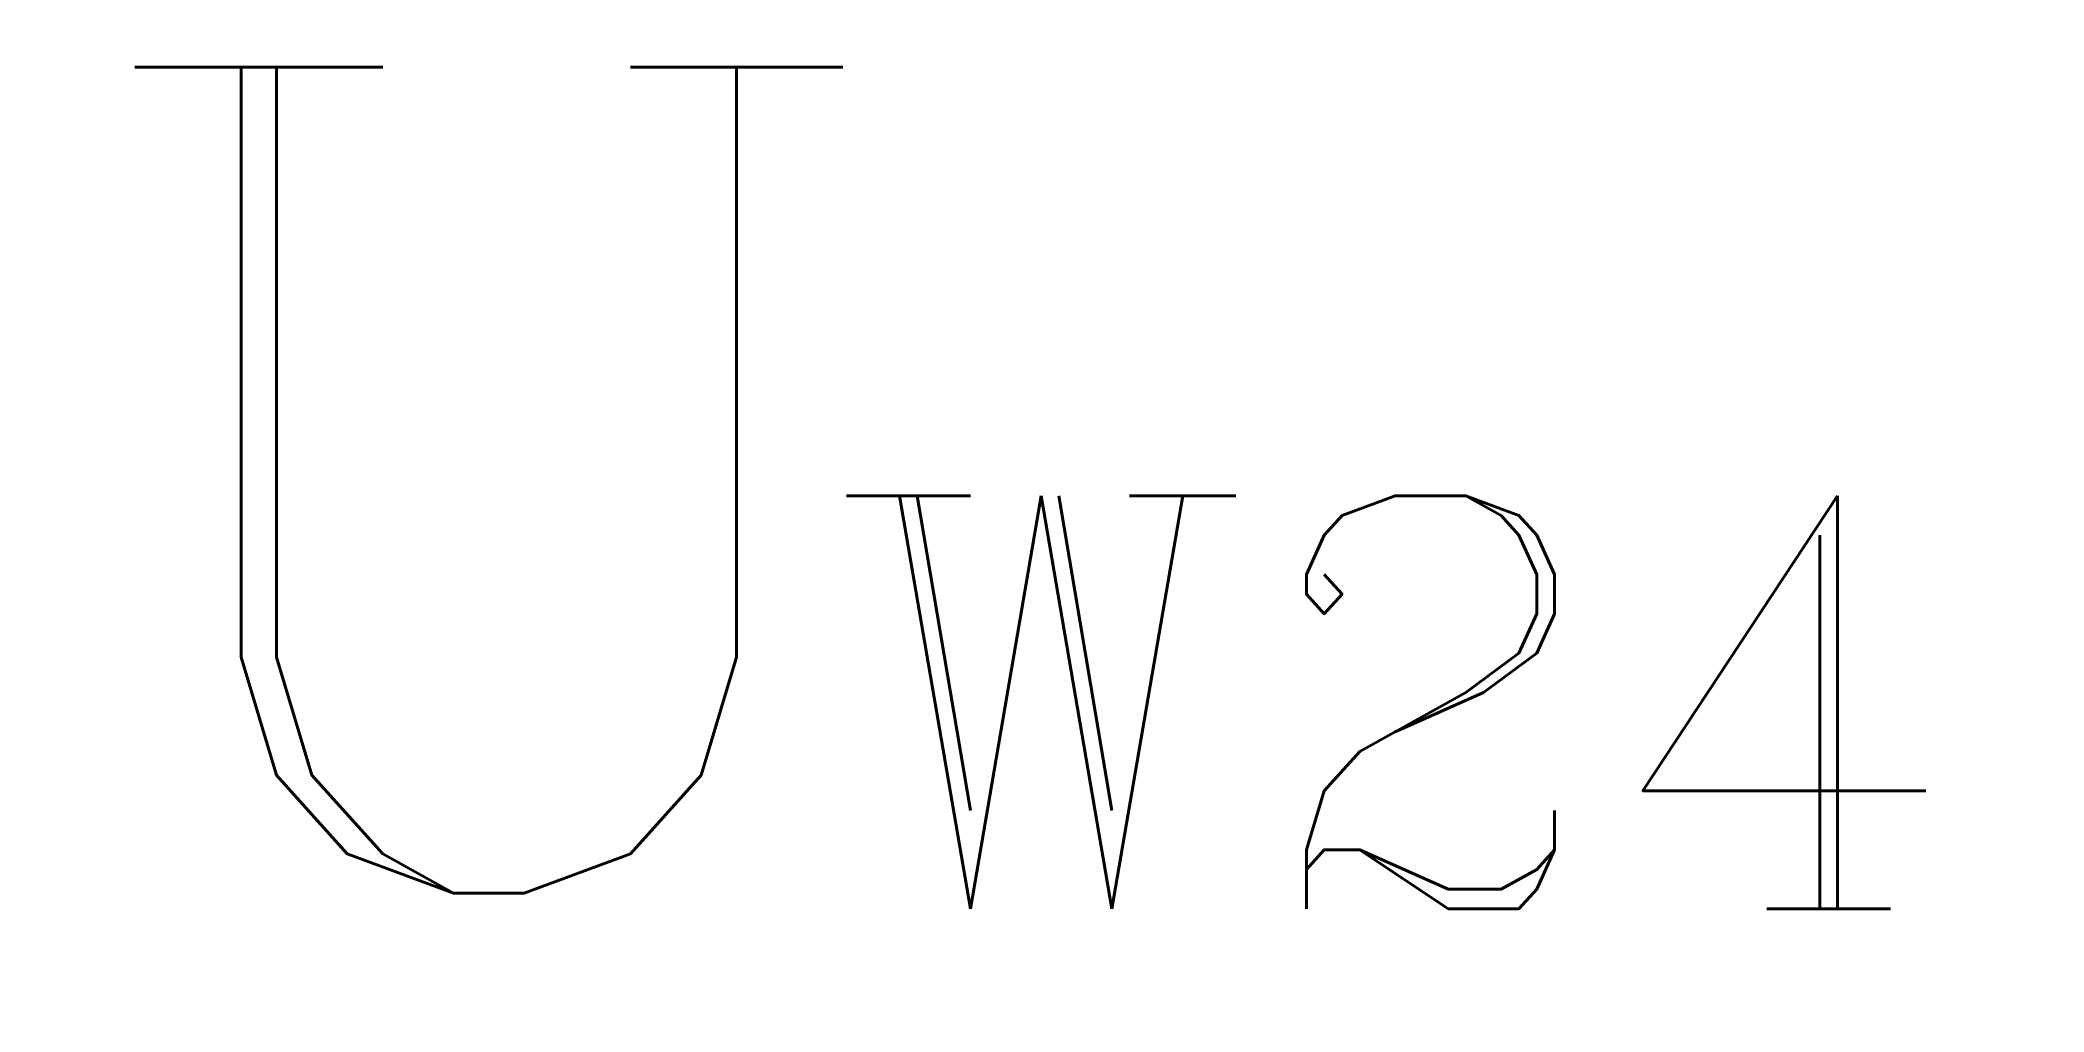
# Model space of a CAD drawing. Header units: inches. Extents: x -17.2 to 32.3, y 1.1 to 25.1.
import ezdxf

# ---------------------------------------------------------------- set-up
doc = ezdxf.new("R2010")
doc.units = ezdxf.units.IN
doc.header["$LTSCALE"] = 48
doc.header["$MEASUREMENT"] = 0
doc.styles.add('FSL12-1', font='complex.shx')

msp = doc.modelspace()

# ---------------------------------------------------------------- wipeouts: each hides what was drawn before it
msp.add_wipeout([(-17.23, 25.086), (32.27, 25.086), (32.27, 1.086), (-17.23, 1.086)])

# ---------------------------------------------------------------- next in the draw order: texts
at = {"linetype": 'Continuous', "attachment_point": 1, "style": 'FSL12-1'}
for s, insert, char_height, width in [('U', (-16.635, 24.421), 20.4, 91.8), ('W24', (2.254, 13.834), 10.2, 66.9375)]:
    msp.add_mtext(s, dxfattribs=dict(at, insert=insert, char_height=char_height, width=width))

doc.saveas('drawing.dxf')
